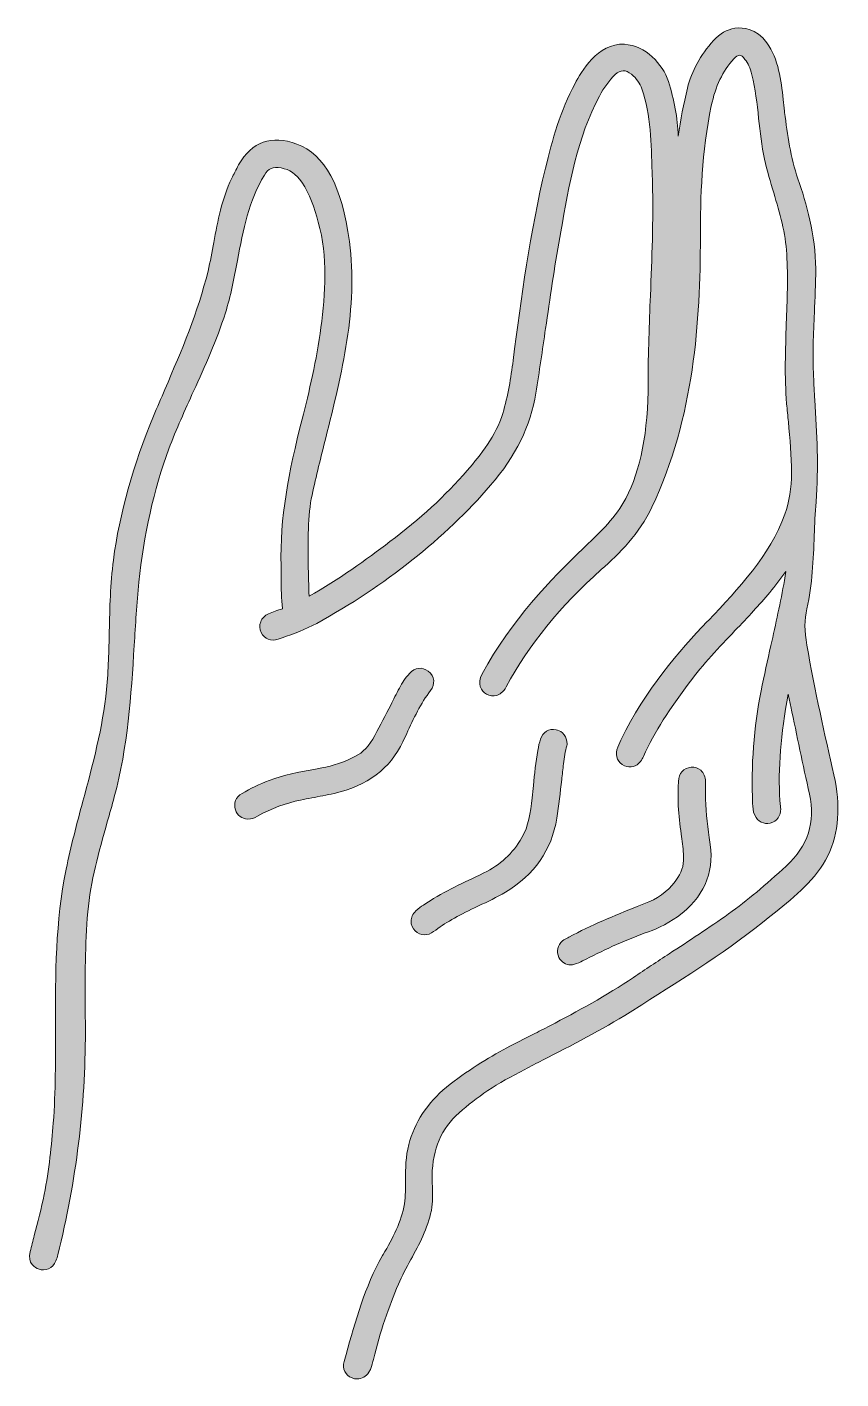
# Model space of a CAD drawing. Header units: inches. Extents: x 26.9 to 34.2, y -11.7 to 0.3.
import ezdxf

# ---------------------------------------------------------------- set-up
doc = ezdxf.new("R2010")
doc.units = ezdxf.units.IN
doc.header["$MEASUREMENT"] = 0
doc.layers.add('Layer 1', color=7, linetype='Continuous')

msp = doc.modelspace()

# ---------------------------------------------------------------- hatches: boundary and pattern name
at = {"layer": 'Layer 1', "true_color": 0xffffff}
h = msp.add_hatch(color=7, dxfattribs=at)
h.dxf.hatch_style = 2
edge = h.paths.add_edge_path()
edge.add_spline(control_points=[(33.87, -5.14), (33.848, -5.016), (33.848, -4.913), (33.87, -4.817), (33.919, -4.601), (33.928, -4.38), (33.936, -4.166), (33.94, -4.068), (33.944, -3.967), (33.952, -3.868), (33.977, -3.564), (33.959, -3.258), (33.941, -2.961), (33.937, -2.892), (33.933, -2.822), (33.93, -2.753), (33.92, -2.565), (33.929, -2.374), (33.937, -2.188), (33.943, -2.061), (33.949, -1.93), (33.949, -1.799), (33.95, -1.498), (33.865, -1.214), (33.791, -0.999), (33.726, -0.811), (33.699, -0.606), (33.673, -0.409), (33.673, -0.409), (33.671, -0.396), (33.671, -0.396), (33.667, -0.363), (33.663, -0.328), (33.66, -0.293), (33.641, -0.125), (33.621, 0.066), (33.514, 0.211), (33.42, 0.337), (33.308, 0.35), (33.231, 0.339), (33.16, 0.328), (33.099, 0.292), (33.042, 0.23), (32.925, 0.101), (32.847, -0.042), (32.81, -0.193), (32.776, -0.333), (32.748, -0.475), (32.728, -0.619), (32.722, -0.457), (32.693, -0.294), (32.641, -0.134), (32.59, 0.022), (32.44, 0.186), (32.25, 0.197), (32.011, 0.211), (31.866, -0.053), (31.812, -0.152), (31.683, -0.389), (31.609, -0.654), (31.549, -0.905), (31.413, -1.471), (31.333, -2.059), (31.262, -2.612), (31.242, -2.763), (31.218, -2.925), (31.17, -3.082), (31.109, -3.282), (30.975, -3.448), (30.855, -3.588), (30.659, -3.814), (30.435, -4.021), (30.168, -4.221), (29.958, -4.379), (29.713, -4.558), (29.451, -4.706), (29.444, -4.523), (29.438, -4.315), (29.444, -4.111), (29.447, -3.996), (29.458, -3.897), (29.477, -3.808), (29.512, -3.641), (29.556, -3.468), (29.598, -3.3), (29.741, -2.731), (29.888, -2.142), (29.809, -1.555), (29.743, -1.064), (29.59, -0.78), (29.342, -0.689), (29.117, -0.606), (28.943, -0.668), (28.825, -0.875), (28.801, -0.918), (28.78, -0.96), (28.764, -0.993), (28.676, -1.176), (28.64, -1.373), (28.604, -1.563), (28.589, -1.647), (28.573, -1.734), (28.553, -1.817), (28.464, -2.184), (28.321, -2.516), (28.17, -2.869), (28.136, -2.947), (28.102, -3.026), (28.069, -3.106), (27.888, -3.539), (27.768, -3.969), (27.713, -4.385), (27.685, -4.597), (27.681, -4.81), (27.676, -5.017), (27.673, -5.187), (27.669, -5.363), (27.652, -5.534), (27.619, -5.871), (27.529, -6.204), (27.442, -6.527), (27.389, -6.724), (27.335, -6.928), (27.293, -7.131), (27.198, -7.593), (27.198, -8.071), (27.199, -8.532), (27.2, -8.814), (27.2, -9.105), (27.179, -9.387), (27.164, -9.577), (27.143, -9.8), (27.098, -10.021), (27.073, -10.143), (27.041, -10.266), (27.01, -10.385), (26.998, -10.432), (26.986, -10.479), (26.974, -10.527), (26.946, -10.635), (27.022, -10.672), (27.046, -10.681), (27.111, -10.705), (27.172, -10.677), (27.202, -10.609), (27.211, -10.59), (27.215, -10.571), (27.219, -10.556), (27.383, -9.902), (27.465, -9.235), (27.464, -8.573), (27.464, -8.509), (27.464, -8.444), (27.463, -8.38), (27.461, -8.094), (27.46, -7.798), (27.486, -7.51), (27.511, -7.233), (27.583, -6.979), (27.659, -6.711), (27.68, -6.637), (27.701, -6.563), (27.721, -6.488), (27.841, -6.044), (27.87, -5.586), (27.898, -5.143), (27.909, -4.959), (27.921, -4.769), (27.94, -4.582), (27.98, -4.166), (28.073, -3.757), (28.206, -3.397), (28.271, -3.223), (28.349, -3.051), (28.425, -2.884), (28.526, -2.661), (28.631, -2.431), (28.707, -2.19), (28.755, -2.038), (28.785, -1.878), (28.814, -1.724), (28.866, -1.45), (28.915, -1.191), (29.054, -0.965), (29.09, -0.905), (29.128, -0.889), (29.202, -0.902), (29.277, -0.915), (29.335, -0.955), (29.386, -1.028), (29.458, -1.134), (29.496, -1.256), (29.532, -1.382), (29.62, -1.694), (29.595, -2.016), (29.556, -2.318), (29.518, -2.608), (29.45, -2.893), (29.389, -3.133), (29.268, -3.607), (29.19, -4.009), (29.202, -4.436), (29.203, -4.474), (29.203, -4.513), (29.203, -4.551), (29.203, -4.637), (29.204, -4.726), (29.214, -4.816), (29.214, -4.817), (29.214, -4.817), (29.214, -4.818), (29.17, -4.831), (29.128, -4.845), (29.091, -4.861), (29.058, -4.875), (29.033, -4.901), (29.021, -4.933), (29.009, -4.964), (29.011, -4.997), (29.025, -5.027), (29.054, -5.086), (29.114, -5.11), (29.176, -5.088), (29.176, -5.088), (29.212, -5.075), (29.212, -5.075), (29.314, -5.039), (29.419, -5.001), (29.518, -4.947), (30.122, -4.616), (30.656, -4.191), (31.062, -3.72), (31.286, -3.461), (31.417, -3.193), (31.464, -2.901), (31.495, -2.71), (31.522, -2.519), (31.55, -2.329), (31.589, -2.063), (31.629, -1.788), (31.676, -1.519), (31.676, -1.519), (31.686, -1.468), (31.686, -1.468), (31.758, -1.054), (31.833, -0.626), (32.028, -0.263), (32.069, -0.187), (32.115, -0.125), (32.168, -0.073), (32.215, -0.028), (32.262, -0.027), (32.313, -0.07), (32.359, -0.108), (32.389, -0.151), (32.406, -0.2), (32.484, -0.431), (32.49, -0.689), (32.496, -0.938), (32.496, -0.938), (32.499, -1.034), (32.499, -1.034), (32.508, -1.367), (32.495, -1.706), (32.481, -2.034), (32.471, -2.286), (32.461, -2.547), (32.461, -2.805), (32.461, -3.247), (32.396, -3.584), (32.263, -3.837), (32.174, -4.004), (32.042, -4.13), (31.903, -4.263), (31.903, -4.263), (31.884, -4.281), (31.884, -4.281), (31.601, -4.551), (31.244, -4.922), (30.988, -5.394), (30.939, -5.485), (30.978, -5.549), (31.026, -5.576), (31.055, -5.592), (31.085, -5.596), (31.115, -5.587), (31.14, -5.58), (31.174, -5.561), (31.201, -5.51), (31.403, -5.134), (31.679, -4.794), (32.045, -4.469), (32.205, -4.327), (32.384, -4.15), (32.495, -3.915), (32.872, -3.117), (32.924, -2.255), (32.925, -1.518), (32.925, -1.168), (32.937, -0.756), (33.022, -0.351), (33.059, -0.175), (33.123, -0.042), (33.222, 0.067), (33.241, 0.088), (33.26, 0.101), (33.273, 0.1), (33.286, 0.099), (33.304, 0.086), (33.321, 0.063), (33.348, 0.029), (33.366, -0.012), (33.382, -0.075), (33.414, -0.2), (33.428, -0.327), (33.442, -0.462), (33.455, -0.581), (33.468, -0.705), (33.495, -0.825), (33.518, -0.928), (33.548, -1.027), (33.576, -1.122), (33.63, -1.305), (33.681, -1.478), (33.692, -1.668), (33.703, -1.872), (33.696, -2.08), (33.688, -2.281), (33.68, -2.514), (33.671, -2.755), (33.691, -2.996), (33.696, -3.05), (33.701, -3.104), (33.706, -3.158), (33.72, -3.307), (33.735, -3.461), (33.735, -3.611), (33.734, -3.744), (33.715, -3.864), (33.674, -3.978), (33.544, -4.345), (33.265, -4.637), (32.996, -4.92), (32.996, -4.92), (32.986, -4.931), (32.986, -4.931), (32.74, -5.188), (32.432, -5.539), (32.223, -5.978), (32.223, -5.978), (32.219, -5.985), (32.219, -5.985), (32.207, -6.011), (32.194, -6.038), (32.184, -6.069), (32.166, -6.128), (32.193, -6.185), (32.252, -6.211), (32.303, -6.234), (32.356, -6.22), (32.393, -6.174), (32.406, -6.159), (32.413, -6.143), (32.419, -6.129), (32.518, -5.906), (32.653, -5.706), (32.826, -5.475), (32.948, -5.31), (33.092, -5.158), (33.232, -5.011), (33.288, -4.953), (33.343, -4.894), (33.398, -4.835), (33.491, -4.733), (33.593, -4.617), (33.683, -4.486), (33.679, -4.512), (33.675, -4.538), (33.671, -4.565), (33.637, -4.758), (33.593, -4.954), (33.551, -5.143), (33.522, -5.275), (33.491, -5.41), (33.465, -5.545), (33.399, -5.873), (33.374, -6.21), (33.389, -6.548), (33.39, -6.578), (33.391, -6.615), (33.408, -6.651), (33.435, -6.708), (33.488, -6.734), (33.546, -6.72), (33.605, -6.706), (33.641, -6.656), (33.638, -6.595), (33.637, -6.581), (33.635, -6.568), (33.634, -6.555), (33.633, -6.543), (33.631, -6.532), (33.631, -6.521), (33.614, -6.234), (33.637, -5.935), (33.705, -5.576), (33.713, -5.612), (33.721, -5.649), (33.728, -5.686), (33.781, -5.94), (33.836, -6.204), (33.893, -6.463), (33.949, -6.713), (33.881, -6.922), (33.687, -7.102), (33.507, -7.27), (33.339, -7.409), (33.176, -7.526), (33.004, -7.65), (32.823, -7.767), (32.649, -7.881), (32.542, -7.951), (32.436, -8.02), (32.331, -8.091), (32.09, -8.253), (31.832, -8.394), (31.589, -8.521), (31.538, -8.548), (31.487, -8.573), (31.436, -8.599), (31.36, -8.637), (31.281, -8.676), (31.205, -8.718), (31.04, -8.809), (30.848, -8.922), (30.67, -9.067), (30.502, -9.204), (30.386, -9.381), (30.335, -9.577), (30.308, -9.682), (30.307, -9.787), (30.307, -9.889), (30.307, -9.963), (30.307, -10.033), (30.297, -10.102), (30.274, -10.261), (30.19, -10.409), (30.109, -10.552), (30.109, -10.552), (30.102, -10.563), (30.102, -10.563), (29.945, -10.841), (29.861, -11.145), (29.78, -11.44), (29.78, -11.44), (29.762, -11.502), (29.762, -11.502), (29.744, -11.568), (29.771, -11.626), (29.832, -11.649), (29.847, -11.655), (29.863, -11.658), (29.878, -11.658), (29.919, -11.658), (29.958, -11.637), (29.982, -11.597), (30.002, -11.565), (30.01, -11.532), (30.017, -11.503), (30.017, -11.503), (30.021, -11.485), (30.021, -11.485), (30.084, -11.236), (30.157, -11.017), (30.243, -10.817), (30.275, -10.743), (30.315, -10.67), (30.354, -10.598), (30.428, -10.462), (30.504, -10.321), (30.536, -10.161), (30.551, -10.086), (30.548, -10.015), (30.545, -9.945), (30.544, -9.913), (30.542, -9.881), (30.543, -9.849), (30.548, -9.615), (30.626, -9.434), (30.783, -9.293), (30.934, -9.157), (31.119, -9.035), (31.366, -8.908), (31.418, -8.881), (31.471, -8.854), (31.523, -8.827), (31.782, -8.695), (32.049, -8.558), (32.3, -8.4), (32.3, -8.4), (32.404, -8.334), (32.404, -8.334), (32.788, -8.092), (33.185, -7.842), (33.543, -7.551), (33.543, -7.551), (33.591, -7.511), (33.591, -7.511), (33.762, -7.374), (33.955, -7.218), (34.057, -7.011), (34.155, -6.812), (34.173, -6.564), (34.11, -6.291), (34.032, -5.949), (33.941, -5.545), (33.87, -5.14)], knot_values=[0, 0, 0, 0, 1, 1, 1, 2, 2, 2, 3, 3, 3, 4, 4, 4, 5, 5, 5, 6, 6, 6, 7, 7, 7, 8, 8, 8, 9, 9, 9, 10, 10, 10, 11, 11, 11, 12, 12, 12, 13, 13, 13, 14, 14, 14, 15, 15, 15, 16, 16, 16, 17, 17, 17, 18, 18, 18, 19, 19, 19, 20, 20, 20, 21, 21, 21, 22, 22, 22, 23, 23, 23, 24, 24, 24, 25, 25, 25, 26, 26, 26, 27, 27, 27, 28, 28, 28, 29, 29, 29, 30, 30, 30, 31, 31, 31, 32, 32, 32, 33, 33, 33, 34, 34, 34, 35, 35, 35, 36, 36, 36, 37, 37, 37, 38, 38, 38, 39, 39, 39, 40, 40, 40, 41, 41, 41, 42, 42, 42, 43, 43, 43, 44, 44, 44, 45, 45, 45, 46, 46, 46, 47, 47, 47, 48, 48, 48, 49, 49, 49, 50, 50, 50, 51, 51, 51, 52, 52, 52, 53, 53, 53, 54, 54, 54, 55, 55, 55, 56, 56, 56, 57, 57, 57, 58, 58, 58, 59, 59, 59, 60, 60, 60, 61, 61, 61, 62, 62, 62, 63, 63, 63, 64, 64, 64, 65, 65, 65, 66, 66, 66, 67, 67, 67, 68, 68, 68, 69, 69, 69, 70, 70, 70, 71, 71, 71, 72, 72, 72, 73, 73, 73, 74, 74, 74, 75, 75, 75, 76, 76, 76, 77, 77, 77, 78, 78, 78, 79, 79, 79, 80, 80, 80, 81, 81, 81, 82, 82, 82, 83, 83, 83, 84, 84, 84, 85, 85, 85, 86, 86, 86, 87, 87, 87, 88, 88, 88, 89, 89, 89, 90, 90, 90, 91, 91, 91, 92, 92, 92, 93, 93, 93, 94, 94, 94, 95, 95, 95, 96, 96, 96, 97, 97, 97, 98, 98, 98, 99, 99, 99, 100, 100, 100, 101, 101, 101, 102, 102, 102, 103, 103, 103, 104, 104, 104, 105, 105, 105, 106, 106, 106, 107, 107, 107, 108, 108, 108, 109, 109, 109, 110, 110, 110, 111, 111, 111, 112, 112, 112, 113, 113, 113, 114, 114, 114, 115, 115, 115, 116, 116, 116, 117, 117, 117, 118, 118, 118, 119, 119, 119, 120, 120, 120, 121, 121, 121, 122, 122, 122, 123, 123, 123, 124, 124, 124, 125, 125, 125, 126, 126, 126, 127, 127, 127, 128, 128, 128, 129, 129, 129, 130, 130, 130, 131, 131, 131, 132, 132, 132, 133, 133, 133, 134, 134, 134, 135, 135, 135, 136, 136, 136, 137, 137, 137, 138, 138, 138, 139, 139, 139, 140, 140, 140, 141, 141, 141, 142, 142, 142, 143, 143, 143, 144, 144, 144, 145, 145, 145, 146, 146, 146, 147, 147, 147, 148, 148, 148, 149, 149, 149, 150, 150, 150, 151, 151, 151, 152, 152, 152, 153, 153, 153, 154, 154, 154, 155, 155, 155, 156, 156, 156, 157, 157, 157, 158, 158, 158, 159, 159, 159, 160, 160, 160, 161, 161, 161, 162, 162, 162, 163, 163, 163, 164, 164, 164, 165, 165, 165, 166, 166, 166, 167, 167, 167, 168, 168, 168, 169, 169, 169, 170, 170, 170, 171, 171, 171, 172, 172, 172, 172], degree=3, periodic=1)
h = msp.add_hatch(color=7, dxfattribs=at)
h.dxf.hatch_style = 2
edge = h.paths.add_edge_path()
edge.add_spline(control_points=[(30.283, -5.998), (30.283, -5.998), (30.317, -5.926), (30.317, -5.926), (30.378, -5.794), (30.441, -5.657), (30.53, -5.542), (30.55, -5.515), (30.559, -5.485), (30.557, -5.455), (30.554, -5.423), (30.537, -5.393), (30.509, -5.372), (30.456, -5.331), (30.388, -5.338), (30.342, -5.391), (30.307, -5.431), (30.276, -5.475), (30.252, -5.522), (30.226, -5.572), (30.2, -5.622), (30.175, -5.672), (30.128, -5.762), (30.082, -5.853), (30.034, -5.942), (29.985, -6.035), (29.929, -6.095), (29.858, -6.13), (29.759, -6.18), (29.663, -6.213), (29.563, -6.231), (29.563, -6.231), (29.492, -6.244), (29.492, -6.244), (29.361, -6.268), (29.226, -6.292), (29.097, -6.342), (29.008, -6.376), (28.929, -6.414), (28.855, -6.458), (28.8, -6.49), (28.778, -6.545), (28.797, -6.604), (28.812, -6.651), (28.853, -6.682), (28.907, -6.685), (28.907, -6.685), (28.908, -6.685), (28.908, -6.685), (28.941, -6.685), (28.96, -6.678), (28.993, -6.659), (29.12, -6.589), (29.245, -6.542), (29.375, -6.516), (29.408, -6.509), (29.441, -6.503), (29.474, -6.497), (29.54, -6.484), (29.606, -6.472), (29.672, -6.457), (29.97, -6.388), (30.17, -6.238), (30.283, -5.998)], knot_values=[0, 0, 0, 0, 1, 1, 1, 2, 2, 2, 3, 3, 3, 4, 4, 4, 5, 5, 5, 6, 6, 6, 7, 7, 7, 8, 8, 8, 9, 9, 9, 10, 10, 10, 11, 11, 11, 12, 12, 12, 13, 13, 13, 14, 14, 14, 15, 15, 15, 16, 16, 16, 17, 17, 17, 18, 18, 18, 19, 19, 19, 20, 20, 20, 21, 21, 21, 21], degree=3, periodic=1)
h = msp.add_hatch(color=7, dxfattribs=at)
h.dxf.hatch_style = 2
edge = h.paths.add_edge_path()
edge.add_spline(control_points=[(31.644, -5.892), (31.58, -5.879), (31.524, -5.913), (31.505, -5.976), (31.495, -6.007), (31.488, -6.039), (31.481, -6.075), (31.463, -6.179), (31.452, -6.284), (31.442, -6.386), (31.438, -6.423), (31.435, -6.459), (31.431, -6.496), (31.415, -6.633), (31.399, -6.747), (31.34, -6.85), (31.258, -6.991), (31.148, -7.094), (31.001, -7.163), (31.001, -7.163), (30.963, -7.182), (30.963, -7.182), (30.796, -7.261), (30.624, -7.342), (30.466, -7.449), (30.446, -7.462), (30.42, -7.479), (30.398, -7.501), (30.371, -7.527), (30.356, -7.56), (30.356, -7.594), (30.356, -7.625), (30.369, -7.654), (30.391, -7.677), (30.416, -7.701), (30.445, -7.713), (30.475, -7.713), (30.502, -7.713), (30.53, -7.704), (30.556, -7.684), (30.654, -7.611), (30.769, -7.544), (30.92, -7.473), (30.92, -7.473), (30.956, -7.456), (30.956, -7.456), (31.035, -7.419), (31.116, -7.38), (31.194, -7.334), (31.451, -7.18), (31.605, -6.959), (31.65, -6.678), (31.668, -6.564), (31.681, -6.447), (31.694, -6.335), (31.699, -6.288), (31.704, -6.242), (31.709, -6.195), (31.716, -6.138), (31.726, -6.082), (31.739, -6.034), (31.739, -6.034), (31.741, -6.024), (31.741, -6.024), (31.741, -6.024), (31.741, -6.014), (31.741, -6.014), (31.736, -5.92), (31.671, -5.897), (31.644, -5.892)], knot_values=[0, 0, 0, 0, 1, 1, 1, 2, 2, 2, 3, 3, 3, 4, 4, 4, 5, 5, 5, 6, 6, 6, 7, 7, 7, 8, 8, 8, 9, 9, 9, 10, 10, 10, 11, 11, 11, 12, 12, 12, 13, 13, 13, 14, 14, 14, 15, 15, 15, 16, 16, 16, 17, 17, 17, 18, 18, 18, 19, 19, 19, 20, 20, 20, 21, 21, 21, 22, 22, 22, 23, 23, 23, 23], degree=3, periodic=1)
h = msp.add_hatch(color=7, dxfattribs=at)
h.dxf.hatch_style = 2
edge = h.paths.add_edge_path()
edge.add_spline(control_points=[(32.468, -7.419), (32.468, -7.419), (32.365, -7.461), (32.365, -7.461), (32.163, -7.543), (31.955, -7.627), (31.758, -7.734), (31.758, -7.734), (31.749, -7.739), (31.749, -7.739), (31.734, -7.746), (31.717, -7.755), (31.701, -7.768), (31.656, -7.805), (31.643, -7.862), (31.669, -7.914), (31.69, -7.956), (31.729, -7.98), (31.772, -7.98), (31.783, -7.98), (31.795, -7.978), (31.807, -7.975), (31.833, -7.967), (31.858, -7.956), (31.878, -7.945), (32.049, -7.858), (32.236, -7.768), (32.434, -7.697), (32.51, -7.67), (32.622, -7.626), (32.723, -7.552), (32.951, -7.385), (33.048, -7.17), (33.013, -6.912), (33.013, -6.912), (33.004, -6.848), (33.004, -6.848), (32.986, -6.721), (32.967, -6.589), (32.971, -6.459), (32.971, -6.459), (32.971, -6.427), (32.971, -6.427), (32.972, -6.403), (32.972, -6.378), (32.971, -6.353), (32.969, -6.311), (32.954, -6.275), (32.928, -6.252), (32.905, -6.232), (32.875, -6.222), (32.844, -6.225), (32.776, -6.23), (32.731, -6.28), (32.73, -6.352), (32.73, -6.352), (32.729, -6.398), (32.729, -6.398), (32.728, -6.453), (32.727, -6.511), (32.729, -6.568), (32.733, -6.653), (32.744, -6.737), (32.754, -6.818), (32.762, -6.876), (32.77, -6.935), (32.775, -6.994), (32.781, -7.075), (32.766, -7.142), (32.726, -7.203), (32.662, -7.302), (32.575, -7.375), (32.468, -7.419)], knot_values=[0, 0, 0, 0, 1, 1, 1, 2, 2, 2, 3, 3, 3, 4, 4, 4, 5, 5, 5, 6, 6, 6, 7, 7, 7, 8, 8, 8, 9, 9, 9, 10, 10, 10, 11, 11, 11, 12, 12, 12, 13, 13, 13, 14, 14, 14, 15, 15, 15, 16, 16, 16, 17, 17, 17, 18, 18, 18, 19, 19, 19, 20, 20, 20, 21, 21, 21, 22, 22, 22, 23, 23, 23, 24, 24, 24, 24], degree=3, periodic=1)

# ---------------------------------------------------------------- linework, layer by layer
at = {"layer": 'Layer 1', "lineweight": 0}
for points, knots in [([(33.87, -5.14), (33.848, -5.016), (33.848, -4.913), (33.87, -4.817), (33.919, -4.601), (33.928, -4.38), (33.936, -4.166), (33.94, -4.068), (33.944, -3.967), (33.952, -3.868), (33.977, -3.564), (33.959, -3.258), (33.941, -2.961), (33.937, -2.892), (33.933, -2.822), (33.93, -2.753), (33.92, -2.565), (33.929, -2.374), (33.937, -2.188), (33.943, -2.061), (33.949, -1.93), (33.949, -1.799), (33.95, -1.498), (33.865, -1.214), (33.791, -0.999), (33.726, -0.811), (33.699, -0.606), (33.673, -0.409), (33.673, -0.409), (33.671, -0.396), (33.671, -0.396), (33.667, -0.363), (33.663, -0.328), (33.66, -0.293), (33.641, -0.125), (33.621, 0.066), (33.514, 0.211), (33.42, 0.337), (33.308, 0.35), (33.231, 0.339), (33.16, 0.328), (33.099, 0.292), (33.042, 0.23), (32.925, 0.101), (32.847, -0.042), (32.81, -0.193), (32.776, -0.333), (32.748, -0.475), (32.728, -0.619), (32.722, -0.457), (32.693, -0.294), (32.641, -0.134), (32.59, 0.022), (32.44, 0.186), (32.25, 0.197), (32.011, 0.211), (31.866, -0.053), (31.812, -0.152), (31.683, -0.389), (31.609, -0.654), (31.549, -0.905), (31.413, -1.471), (31.333, -2.059), (31.262, -2.612), (31.242, -2.763), (31.218, -2.925), (31.17, -3.082), (31.109, -3.282), (30.975, -3.448), (30.855, -3.588), (30.659, -3.814), (30.435, -4.021), (30.168, -4.221), (29.958, -4.379), (29.713, -4.558), (29.451, -4.706), (29.444, -4.523), (29.438, -4.315), (29.444, -4.111), (29.447, -3.996), (29.458, -3.897), (29.477, -3.808), (29.512, -3.641), (29.556, -3.468), (29.598, -3.3), (29.741, -2.731), (29.888, -2.142), (29.809, -1.555), (29.743, -1.064), (29.59, -0.78), (29.342, -0.689), (29.117, -0.606), (28.943, -0.668), (28.825, -0.875), (28.801, -0.918), (28.78, -0.96), (28.764, -0.993), (28.676, -1.176), (28.64, -1.373), (28.604, -1.563), (28.589, -1.647), (28.573, -1.734), (28.553, -1.817), (28.464, -2.184), (28.321, -2.516), (28.17, -2.869), (28.136, -2.947), (28.102, -3.026), (28.069, -3.106), (27.888, -3.539), (27.768, -3.969), (27.713, -4.385), (27.685, -4.597), (27.681, -4.81), (27.676, -5.017), (27.673, -5.187), (27.669, -5.363), (27.652, -5.534), (27.619, -5.871), (27.529, -6.204), (27.442, -6.527), (27.389, -6.724), (27.335, -6.928), (27.293, -7.131), (27.198, -7.593), (27.198, -8.071), (27.199, -8.532), (27.2, -8.814), (27.2, -9.105), (27.179, -9.387), (27.164, -9.577), (27.143, -9.8), (27.098, -10.021), (27.073, -10.143), (27.041, -10.266), (27.01, -10.385), (26.998, -10.432), (26.986, -10.479), (26.974, -10.527), (26.946, -10.635), (27.022, -10.672), (27.046, -10.681), (27.111, -10.705), (27.172, -10.677), (27.202, -10.609), (27.211, -10.59), (27.215, -10.571), (27.219, -10.556), (27.383, -9.902), (27.465, -9.235), (27.464, -8.573), (27.464, -8.509), (27.464, -8.444), (27.463, -8.38), (27.461, -8.094), (27.46, -7.798), (27.486, -7.51), (27.511, -7.233), (27.583, -6.979), (27.659, -6.711), (27.68, -6.637), (27.701, -6.563), (27.721, -6.488), (27.841, -6.044), (27.87, -5.586), (27.898, -5.143), (27.909, -4.959), (27.921, -4.769), (27.94, -4.582), (27.98, -4.166), (28.073, -3.757), (28.206, -3.397), (28.271, -3.223), (28.349, -3.051), (28.425, -2.884), (28.526, -2.661), (28.631, -2.431), (28.707, -2.19), (28.755, -2.038), (28.785, -1.878), (28.814, -1.724), (28.866, -1.45), (28.915, -1.191), (29.054, -0.965), (29.09, -0.905), (29.128, -0.889), (29.202, -0.902), (29.277, -0.915), (29.335, -0.955), (29.386, -1.028), (29.458, -1.134), (29.496, -1.256), (29.532, -1.382), (29.62, -1.694), (29.595, -2.016), (29.556, -2.318), (29.518, -2.608), (29.45, -2.893), (29.389, -3.133), (29.268, -3.607), (29.19, -4.009), (29.202, -4.436), (29.203, -4.474), (29.203, -4.513), (29.203, -4.551), (29.203, -4.637), (29.204, -4.726), (29.214, -4.816), (29.214, -4.817), (29.214, -4.817), (29.214, -4.818), (29.17, -4.831), (29.128, -4.845), (29.091, -4.861), (29.058, -4.875), (29.033, -4.901), (29.021, -4.933), (29.009, -4.964), (29.011, -4.997), (29.025, -5.027), (29.054, -5.086), (29.114, -5.11), (29.176, -5.088), (29.176, -5.088), (29.212, -5.075), (29.212, -5.075), (29.314, -5.039), (29.419, -5.001), (29.518, -4.947), (30.122, -4.616), (30.656, -4.191), (31.062, -3.72), (31.286, -3.461), (31.417, -3.193), (31.464, -2.901), (31.495, -2.71), (31.522, -2.519), (31.55, -2.329), (31.589, -2.063), (31.629, -1.788), (31.676, -1.519), (31.676, -1.519), (31.686, -1.468), (31.686, -1.468), (31.758, -1.054), (31.833, -0.626), (32.028, -0.263), (32.069, -0.187), (32.115, -0.125), (32.168, -0.073), (32.215, -0.028), (32.262, -0.027), (32.313, -0.07), (32.359, -0.108), (32.389, -0.151), (32.406, -0.2), (32.484, -0.431), (32.49, -0.689), (32.496, -0.938), (32.496, -0.938), (32.499, -1.034), (32.499, -1.034), (32.508, -1.367), (32.495, -1.706), (32.481, -2.034), (32.471, -2.286), (32.461, -2.547), (32.461, -2.805), (32.461, -3.247), (32.396, -3.584), (32.263, -3.837), (32.174, -4.004), (32.042, -4.13), (31.903, -4.263), (31.903, -4.263), (31.884, -4.281), (31.884, -4.281), (31.601, -4.551), (31.244, -4.922), (30.988, -5.394), (30.939, -5.485), (30.978, -5.549), (31.026, -5.576), (31.055, -5.592), (31.085, -5.596), (31.115, -5.587), (31.14, -5.58), (31.174, -5.561), (31.201, -5.51), (31.403, -5.134), (31.679, -4.794), (32.045, -4.469), (32.205, -4.327), (32.384, -4.15), (32.495, -3.915), (32.872, -3.117), (32.924, -2.255), (32.925, -1.518), (32.925, -1.168), (32.937, -0.756), (33.022, -0.351), (33.059, -0.175), (33.123, -0.042), (33.222, 0.067), (33.241, 0.088), (33.26, 0.101), (33.273, 0.1), (33.286, 0.099), (33.304, 0.086), (33.321, 0.063), (33.348, 0.029), (33.366, -0.012), (33.382, -0.075), (33.414, -0.2), (33.428, -0.327), (33.442, -0.462), (33.455, -0.581), (33.468, -0.705), (33.495, -0.825), (33.518, -0.928), (33.548, -1.027), (33.576, -1.122), (33.63, -1.305), (33.681, -1.478), (33.692, -1.668), (33.703, -1.872), (33.696, -2.08), (33.688, -2.281), (33.68, -2.514), (33.671, -2.755), (33.691, -2.996), (33.696, -3.05), (33.701, -3.104), (33.706, -3.158), (33.72, -3.307), (33.735, -3.461), (33.735, -3.611), (33.734, -3.744), (33.715, -3.864), (33.674, -3.978), (33.544, -4.345), (33.265, -4.637), (32.996, -4.92), (32.996, -4.92), (32.986, -4.931), (32.986, -4.931), (32.74, -5.188), (32.432, -5.539), (32.223, -5.978), (32.223, -5.978), (32.219, -5.985), (32.219, -5.985), (32.207, -6.011), (32.194, -6.038), (32.184, -6.069), (32.166, -6.128), (32.193, -6.185), (32.252, -6.211), (32.303, -6.234), (32.356, -6.22), (32.393, -6.174), (32.406, -6.159), (32.413, -6.143), (32.419, -6.129), (32.518, -5.906), (32.653, -5.706), (32.826, -5.475), (32.948, -5.31), (33.092, -5.158), (33.232, -5.011), (33.288, -4.953), (33.343, -4.894), (33.398, -4.835), (33.491, -4.733), (33.593, -4.617), (33.683, -4.486), (33.679, -4.512), (33.675, -4.538), (33.671, -4.565), (33.637, -4.758), (33.593, -4.954), (33.551, -5.143), (33.522, -5.275), (33.491, -5.41), (33.465, -5.545), (33.399, -5.873), (33.374, -6.21), (33.389, -6.548), (33.39, -6.578), (33.391, -6.615), (33.408, -6.651), (33.435, -6.708), (33.488, -6.734), (33.546, -6.72), (33.605, -6.706), (33.641, -6.656), (33.638, -6.595), (33.637, -6.581), (33.635, -6.568), (33.634, -6.555), (33.633, -6.543), (33.631, -6.532), (33.631, -6.521), (33.614, -6.234), (33.637, -5.935), (33.705, -5.576), (33.713, -5.612), (33.721, -5.649), (33.728, -5.686), (33.781, -5.94), (33.836, -6.204), (33.893, -6.463), (33.949, -6.713), (33.881, -6.922), (33.687, -7.102), (33.507, -7.27), (33.339, -7.409), (33.176, -7.526), (33.004, -7.65), (32.823, -7.767), (32.649, -7.881), (32.542, -7.951), (32.436, -8.02), (32.331, -8.091), (32.09, -8.253), (31.832, -8.394), (31.589, -8.521), (31.538, -8.548), (31.487, -8.573), (31.436, -8.599), (31.36, -8.637), (31.281, -8.676), (31.205, -8.718), (31.04, -8.809), (30.848, -8.922), (30.67, -9.067), (30.502, -9.204), (30.386, -9.381), (30.335, -9.577), (30.308, -9.682), (30.307, -9.787), (30.307, -9.889), (30.307, -9.963), (30.307, -10.033), (30.297, -10.102), (30.274, -10.261), (30.19, -10.409), (30.109, -10.552), (30.109, -10.552), (30.102, -10.563), (30.102, -10.563), (29.945, -10.841), (29.861, -11.145), (29.78, -11.44), (29.78, -11.44), (29.762, -11.502), (29.762, -11.502), (29.744, -11.568), (29.771, -11.626), (29.832, -11.649), (29.847, -11.655), (29.863, -11.658), (29.878, -11.658), (29.919, -11.658), (29.958, -11.637), (29.982, -11.597), (30.002, -11.565), (30.01, -11.532), (30.017, -11.503), (30.017, -11.503), (30.021, -11.485), (30.021, -11.485), (30.084, -11.236), (30.157, -11.017), (30.243, -10.817), (30.275, -10.743), (30.315, -10.67), (30.354, -10.598), (30.428, -10.462), (30.504, -10.321), (30.536, -10.161), (30.551, -10.086), (30.548, -10.015), (30.545, -9.945), (30.544, -9.913), (30.542, -9.881), (30.543, -9.849), (30.548, -9.615), (30.626, -9.434), (30.783, -9.293), (30.934, -9.157), (31.119, -9.035), (31.366, -8.908), (31.418, -8.881), (31.471, -8.854), (31.523, -8.827), (31.782, -8.695), (32.049, -8.558), (32.3, -8.4), (32.3, -8.4), (32.404, -8.334), (32.404, -8.334), (32.788, -8.092), (33.185, -7.842), (33.543, -7.551), (33.543, -7.551), (33.591, -7.511), (33.591, -7.511), (33.762, -7.374), (33.955, -7.218), (34.057, -7.011), (34.155, -6.812), (34.173, -6.564), (34.11, -6.291), (34.032, -5.949), (33.941, -5.545), (33.87, -5.14)], [0, 0, 0, 0, 1, 1, 1, 2, 2, 2, 3, 3, 3, 4, 4, 4, 5, 5, 5, 6, 6, 6, 7, 7, 7, 8, 8, 8, 9, 9, 9, 10, 10, 10, 11, 11, 11, 12, 12, 12, 13, 13, 13, 14, 14, 14, 15, 15, 15, 16, 16, 16, 17, 17, 17, 18, 18, 18, 19, 19, 19, 20, 20, 20, 21, 21, 21, 22, 22, 22, 23, 23, 23, 24, 24, 24, 25, 25, 25, 26, 26, 26, 27, 27, 27, 28, 28, 28, 29, 29, 29, 30, 30, 30, 31, 31, 31, 32, 32, 32, 33, 33, 33, 34, 34, 34, 35, 35, 35, 36, 36, 36, 37, 37, 37, 38, 38, 38, 39, 39, 39, 40, 40, 40, 41, 41, 41, 42, 42, 42, 43, 43, 43, 44, 44, 44, 45, 45, 45, 46, 46, 46, 47, 47, 47, 48, 48, 48, 49, 49, 49, 50, 50, 50, 51, 51, 51, 52, 52, 52, 53, 53, 53, 54, 54, 54, 55, 55, 55, 56, 56, 56, 57, 57, 57, 58, 58, 58, 59, 59, 59, 60, 60, 60, 61, 61, 61, 62, 62, 62, 63, 63, 63, 64, 64, 64, 65, 65, 65, 66, 66, 66, 67, 67, 67, 68, 68, 68, 69, 69, 69, 70, 70, 70, 71, 71, 71, 72, 72, 72, 73, 73, 73, 74, 74, 74, 75, 75, 75, 76, 76, 76, 77, 77, 77, 78, 78, 78, 79, 79, 79, 80, 80, 80, 81, 81, 81, 82, 82, 82, 83, 83, 83, 84, 84, 84, 85, 85, 85, 86, 86, 86, 87, 87, 87, 88, 88, 88, 89, 89, 89, 90, 90, 90, 91, 91, 91, 92, 92, 92, 93, 93, 93, 94, 94, 94, 95, 95, 95, 96, 96, 96, 97, 97, 97, 98, 98, 98, 99, 99, 99, 100, 100, 100, 101, 101, 101, 102, 102, 102, 103, 103, 103, 104, 104, 104, 105, 105, 105, 106, 106, 106, 107, 107, 107, 108, 108, 108, 109, 109, 109, 110, 110, 110, 111, 111, 111, 112, 112, 112, 113, 113, 113, 114, 114, 114, 115, 115, 115, 116, 116, 116, 117, 117, 117, 118, 118, 118, 119, 119, 119, 120, 120, 120, 121, 121, 121, 122, 122, 122, 123, 123, 123, 124, 124, 124, 125, 125, 125, 126, 126, 126, 127, 127, 127, 128, 128, 128, 129, 129, 129, 130, 130, 130, 131, 131, 131, 132, 132, 132, 133, 133, 133, 134, 134, 134, 135, 135, 135, 136, 136, 136, 137, 137, 137, 138, 138, 138, 139, 139, 139, 140, 140, 140, 141, 141, 141, 142, 142, 142, 143, 143, 143, 144, 144, 144, 145, 145, 145, 146, 146, 146, 147, 147, 147, 148, 148, 148, 149, 149, 149, 150, 150, 150, 151, 151, 151, 152, 152, 152, 153, 153, 153, 154, 154, 154, 155, 155, 155, 156, 156, 156, 157, 157, 157, 158, 158, 158, 159, 159, 159, 160, 160, 160, 161, 161, 161, 162, 162, 162, 163, 163, 163, 164, 164, 164, 165, 165, 165, 166, 166, 166, 167, 167, 167, 168, 168, 168, 169, 169, 169, 170, 170, 170, 171, 171, 171, 172, 172, 172, 172]), ([(30.283, -5.998), (30.283, -5.998), (30.317, -5.926), (30.317, -5.926), (30.378, -5.794), (30.441, -5.657), (30.53, -5.542), (30.55, -5.515), (30.559, -5.485), (30.557, -5.455), (30.554, -5.423), (30.537, -5.393), (30.509, -5.372), (30.456, -5.331), (30.388, -5.338), (30.342, -5.391), (30.307, -5.431), (30.276, -5.475), (30.252, -5.522), (30.226, -5.572), (30.2, -5.622), (30.175, -5.672), (30.128, -5.762), (30.082, -5.853), (30.034, -5.942), (29.985, -6.035), (29.929, -6.095), (29.858, -6.13), (29.759, -6.18), (29.663, -6.213), (29.563, -6.231), (29.563, -6.231), (29.492, -6.244), (29.492, -6.244), (29.361, -6.268), (29.226, -6.292), (29.097, -6.342), (29.008, -6.376), (28.929, -6.414), (28.855, -6.458), (28.8, -6.49), (28.778, -6.545), (28.797, -6.604), (28.812, -6.651), (28.853, -6.682), (28.907, -6.685), (28.907, -6.685), (28.908, -6.685), (28.908, -6.685), (28.941, -6.685), (28.96, -6.678), (28.993, -6.659), (29.12, -6.589), (29.245, -6.542), (29.375, -6.516), (29.408, -6.509), (29.441, -6.503), (29.474, -6.497), (29.54, -6.484), (29.606, -6.472), (29.672, -6.457), (29.97, -6.388), (30.17, -6.238), (30.283, -5.998)], [0, 0, 0, 0, 1, 1, 1, 2, 2, 2, 3, 3, 3, 4, 4, 4, 5, 5, 5, 6, 6, 6, 7, 7, 7, 8, 8, 8, 9, 9, 9, 10, 10, 10, 11, 11, 11, 12, 12, 12, 13, 13, 13, 14, 14, 14, 15, 15, 15, 16, 16, 16, 17, 17, 17, 18, 18, 18, 19, 19, 19, 20, 20, 20, 21, 21, 21, 21]), ([(31.644, -5.892), (31.58, -5.879), (31.524, -5.913), (31.505, -5.976), (31.495, -6.007), (31.488, -6.039), (31.481, -6.075), (31.463, -6.179), (31.452, -6.284), (31.442, -6.386), (31.438, -6.423), (31.435, -6.459), (31.431, -6.496), (31.415, -6.633), (31.399, -6.747), (31.34, -6.85), (31.258, -6.991), (31.148, -7.094), (31.001, -7.163), (31.001, -7.163), (30.963, -7.182), (30.963, -7.182), (30.796, -7.261), (30.624, -7.342), (30.466, -7.449), (30.446, -7.462), (30.42, -7.479), (30.398, -7.501), (30.371, -7.527), (30.356, -7.56), (30.356, -7.594), (30.356, -7.625), (30.369, -7.654), (30.391, -7.677), (30.416, -7.701), (30.445, -7.713), (30.475, -7.713), (30.502, -7.713), (30.53, -7.704), (30.556, -7.684), (30.654, -7.611), (30.769, -7.544), (30.92, -7.473), (30.92, -7.473), (30.956, -7.456), (30.956, -7.456), (31.035, -7.419), (31.116, -7.38), (31.194, -7.334), (31.451, -7.18), (31.605, -6.959), (31.65, -6.678), (31.668, -6.564), (31.681, -6.447), (31.694, -6.335), (31.699, -6.288), (31.704, -6.242), (31.709, -6.195), (31.716, -6.138), (31.726, -6.082), (31.739, -6.034), (31.739, -6.034), (31.741, -6.024), (31.741, -6.024), (31.741, -6.024), (31.741, -6.014), (31.741, -6.014), (31.736, -5.92), (31.671, -5.897), (31.644, -5.892)], [0, 0, 0, 0, 1, 1, 1, 2, 2, 2, 3, 3, 3, 4, 4, 4, 5, 5, 5, 6, 6, 6, 7, 7, 7, 8, 8, 8, 9, 9, 9, 10, 10, 10, 11, 11, 11, 12, 12, 12, 13, 13, 13, 14, 14, 14, 15, 15, 15, 16, 16, 16, 17, 17, 17, 18, 18, 18, 19, 19, 19, 20, 20, 20, 21, 21, 21, 22, 22, 22, 23, 23, 23, 23]), ([(32.468, -7.419), (32.468, -7.419), (32.365, -7.461), (32.365, -7.461), (32.163, -7.543), (31.955, -7.627), (31.758, -7.734), (31.758, -7.734), (31.749, -7.739), (31.749, -7.739), (31.734, -7.746), (31.717, -7.755), (31.701, -7.768), (31.656, -7.805), (31.643, -7.862), (31.669, -7.914), (31.69, -7.956), (31.729, -7.98), (31.772, -7.98), (31.783, -7.98), (31.795, -7.978), (31.807, -7.975), (31.833, -7.967), (31.858, -7.956), (31.878, -7.945), (32.049, -7.858), (32.236, -7.768), (32.434, -7.697), (32.51, -7.67), (32.622, -7.626), (32.723, -7.552), (32.951, -7.385), (33.048, -7.17), (33.013, -6.912), (33.013, -6.912), (33.004, -6.848), (33.004, -6.848), (32.986, -6.721), (32.967, -6.589), (32.971, -6.459), (32.971, -6.459), (32.971, -6.427), (32.971, -6.427), (32.972, -6.403), (32.972, -6.378), (32.971, -6.353), (32.969, -6.311), (32.954, -6.275), (32.928, -6.252), (32.905, -6.232), (32.875, -6.222), (32.844, -6.225), (32.776, -6.23), (32.731, -6.28), (32.73, -6.352), (32.73, -6.352), (32.729, -6.398), (32.729, -6.398), (32.728, -6.453), (32.727, -6.511), (32.729, -6.568), (32.733, -6.653), (32.744, -6.737), (32.754, -6.818), (32.762, -6.876), (32.77, -6.935), (32.775, -6.994), (32.781, -7.075), (32.766, -7.142), (32.726, -7.203), (32.662, -7.302), (32.575, -7.375), (32.468, -7.419)], [0, 0, 0, 0, 1, 1, 1, 2, 2, 2, 3, 3, 3, 4, 4, 4, 5, 5, 5, 6, 6, 6, 7, 7, 7, 8, 8, 8, 9, 9, 9, 10, 10, 10, 11, 11, 11, 12, 12, 12, 13, 13, 13, 14, 14, 14, 15, 15, 15, 16, 16, 16, 17, 17, 17, 18, 18, 18, 19, 19, 19, 20, 20, 20, 21, 21, 21, 22, 22, 22, 23, 23, 23, 24, 24, 24, 24])]:
    msp.add_open_spline(points, degree=3, knots=knots, dxfattribs=at)

doc.saveas('drawing.dxf')
